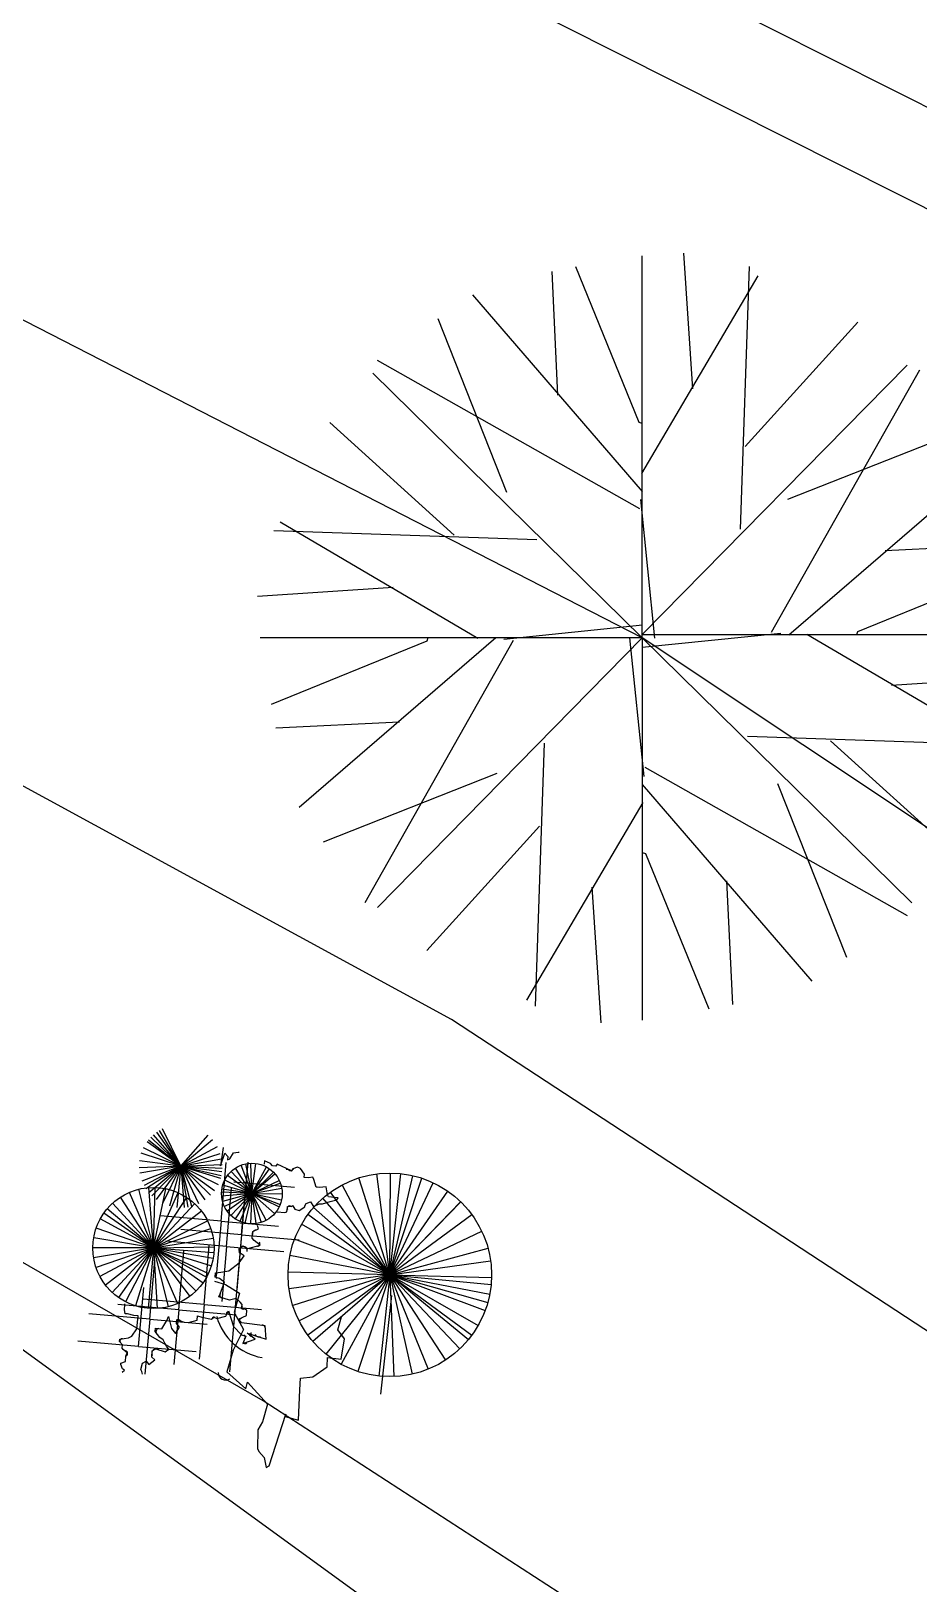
# Model space of a CAD drawing. Header units: millimetres. Extents: x 387 to 811, y 539 to 827.
# Drawn here: x 504.58 to 508.49, y 720.61 to 727.45 of the extents above; entities that cross this region are included whole.
import ezdxf

# ---------------------------------------------------------------- set-up
doc = ezdxf.new("R2010")
doc.units = ezdxf.units.MM
for name, color, linetype in [('12', 115, 'Continuous'), ('cuvas de nível', 51, 'Continuous'), ('MOBILIARIO', 3, 'Continuous'), ('vegetação', 112, 'Continuous')]:
    doc.layers.add(name, color=color, linetype=linetype)

# ---------------------------------------------------------------- blocks, each defined once
blk = doc.blocks.new('T2', base_point=(179.76, 122.92))
for p, q in [((179.76, 122.92), (179.76, 182.32)), ((187.6, 161.67), (186.23, 182.74)), ((166.66, 160.66), (165.76, 179.9)), ((179.27, 156.4), (169.42, 180.59)), ((179.68, 148.48), (197.76, 179.21)), ((179.77, 145.68), (153.43, 176.25)), ((158.72, 145.53), (148.04, 172.54)), ((179.38, 143.01), (138.6, 166.06)), ((137.87, 164.08), (179.76, 122.92)), ((150.5, 138.92), (131.2, 156.4)), ((179.76, 156.27), (179.27, 156.4)), ((181.73, 122.9), (179.52, 144.47)), ((163.39, 138.18), (122.51, 139.57))]:
    blk.add_line(p, q)
blk = doc.blocks.new('AHUA1PL2')
for p, q in [((0, 0), (0, 1.6829)), ((0.2221, 1.0978), (0.1833, 1.6947)), ((-0.3713, 1.0693), (-0.3968, 1.6144)), ((-0.0139, 0.9484), (-0.2932, 1.634)), ((-0.0024, 0.7242), (0.5099, 1.5949)), ((0.0003, 0.6449), (-0.7461, 1.511)), ((-0.5963, 0.6406), (-0.8989, 1.4057)), ((-1.187, 1.1662), (0, 0)), ((-0.0108, 0.5691), (-1.1663, 1.2222)), ((-0.8293, 0.4533), (-1.376, 0.9485)), ((-0.0001, 0.9449), (-0.0139, 0.9484)), ((0.0558, -0.0005), (-0.007, 0.6104)), ((-0.464, 0.4323), (-1.6222, 0.4717))]:
    blk.add_line(p, q)
at = {"xscale": 0.02833333322, "yscale": 0.02833333322, "zscale": 0.02833333322}
for p, rotation in [((0, 0.0148), 269.9999999999999), ((0, 0), 89.99999999999999), ((0, 0), 180)]:
    blk.add_blockref('T2', p, dxfattribs=dict(at, rotation=rotation))

msp = doc.modelspace()

# ---------------------------------------------------------------- linework, layer by layer
at = {"layer": '12'}
msp.add_line((507.7407, 719.3134, 99), (503.0207, 722.7434, 98.98), dxfattribs=at)
at = {"layer": 'cuvas de nível'}
for points in [[(526.5676, 693.2146, 97), (528.5307, 695.0534, 97), (528.1207, 697.0034, 97), (527.3707, 699.6734, 97), (521.6007, 707.3934, 97), (516.5107, 712.2634, 97), (514.3807, 714.2534, 97), (512.1207, 716.4034, 97), (510.3807, 718.3134, 97), (505.6007, 721.4134, 97), (500.6307, 724.2734, 97), (496.1807, 727.8634, 97), (491.7907, 731.5534, 97), (487.5307, 735.4134, 97), (487.4367, 735.5318, 97)], [(532.5529, 693.2146, 99), (531.3407, 697.8134, 99), (531.6207, 700.0134, 99), (531.0307, 705.4134, 99), (529.5607, 707.0534, 99), (526.1607, 709.8734, 99), (521.0007, 713.7234, 99), (516.5207, 716.8934, 99), (515.1507, 717.9934, 99), (513.7907, 719.4734, 99), (512.2107, 721.4834, 99), (507.2707, 724.7734, 99), (501.9507, 727.5034, 99), (496.9707, 730.7334, 99), (496.6417, 730.9755, 99)], [(531.3149, 693.2146, 98), (530.3207, 699.3534, 98), (531.0107, 701.3634, 98), (530.5507, 702.7034, 98), (528.3207, 705.7934, 98), (526.6607, 705.9134, 98), (523.0007, 709.2934, 98), (518.9407, 712.7834, 98), (515.8107, 715.4134, 98), (514.5807, 716.3934, 98), (512.9407, 717.9534, 98), (511.3007, 719.9034, 98), (506.4307, 723.0934, 98), (501.2907, 725.8934, 98), (496.5807, 729.3034, 98), (496.5508, 729.3269, 98)]]:
    msp.add_polyline3d(points, dxfattribs=at)
at = {"layer": 'MOBILIARIO'}
for p, q in [((532.3616, 715.1155, 122.59), (496.7553, 733.0342, 122.59)), ((532.5005, 714.5978, 122.59), (496.7313, 732.5985, 122.59))]:
    msp.add_line(p, q, dxfattribs=at)
at = {"layer": 'vegetação'}
for p, q in [((505.2377, 722.4474, 54), (505.1182, 722.5859, 54)), ((505.2377, 722.4474, 54), (505.1321, 722.5967, 54)), ((505.2377, 722.4474, 54), (505.1449, 722.605, 54)), ((505.2377, 722.4474, 54), (505.1582, 722.6121, 54)), ((505.2377, 722.4474, 54), (505.3589, 722.5844, 54)), ((505.2377, 722.4474, 54), (505.0738, 722.5285, 54)), ((505.2377, 722.4474, 54), (505.0894, 722.5544, 54)), ((505.2377, 722.4474, 54), (505.0954, 722.5623, 54)), ((505.2377, 722.4474, 54), (505.1063, 722.5746, 54)), ((505.2377, 722.4474, 54), (505.3778, 722.565, 54)), ((505.2377, 722.4474, 54), (505.3993, 722.5331, 54)), ((505.2377, 722.4474, 54), (505.3993, 722.5331, 54)), ((505.2377, 722.4474, 54), (505.055, 722.4403, 54)), ((505.2377, 722.4474, 54), (505.0564, 722.4709, 54)), ((505.2377, 722.4474, 54), (505.0576, 722.4158, 54)), ((505.2377, 722.4474, 54), (505.0641, 722.505, 54)), ((505.2377, 722.4474, 54), (505.0671, 722.3817, 54)), ((505.2377, 722.4474, 54), (505.0762, 722.3617, 54)), ((505.2377, 722.4474, 54), (505.0845, 722.3476, 54)), ((505.2377, 722.4474, 54), (505.0976, 722.3298, 54)), ((505.2377, 722.4474, 54), (505.1106, 722.316, 54)), ((505.2377, 722.4474, 54), (505.1293, 722.3001, 54)), ((505.2377, 722.4474, 54), (505.1574, 722.2831, 54)), ((505.2377, 722.4474, 54), (505.188, 722.2714, 54)), ((505.2377, 722.4474, 54), (505.2203, 722.2653, 54)), ((505.2377, 722.4474, 54), (505.412, 722.5029, 54)), ((505.2377, 722.4474, 54), (505.4179, 722.479, 54)), ((505.2377, 722.4474, 54), (505.4205, 722.4541, 54)), ((505.2377, 722.4474, 54), (505.3444, 722.2988, 54)), ((505.2377, 722.4474, 54), (505.3161, 722.2821, 54)), ((505.2377, 722.4474, 54), (505.402, 722.3671, 54)), ((505.2377, 722.4474, 54), (505.3861, 722.3404, 54)), ((505.2377, 722.4474, 54), (505.3692, 722.3202, 54)), ((505.2377, 722.4474, 54), (505.3692, 722.3202, 54)), ((505.2377, 722.4474, 54), (505.4204, 722.4381, 54)), ((505.2377, 722.4474, 54), (505.4158, 722.4056, 54)), ((505.2377, 722.4474, 54), (505.4191, 722.424, 54)), ((505.2377, 722.4474, 54), (505.4128, 722.3944, 54)), ((505.2377, 722.4474, 54), (505.253, 722.2652, 54)), ((505.2377, 722.4474, 54), (505.2693, 722.2673, 54)), ((505.2377, 722.4474, 54), (505.2853, 722.2708, 54)), ((505.4157, 722.2049, 54), (505.4384, 722.464, 54)), ((505.5336, 722.4644, 54), (505.4529, 721.5421, 54)), ((505.5513, 722.3265, 54), (505.4784, 722.4384, 54)), ((505.5513, 722.3265, 54), (505.5033, 722.4511, 54)), ((505.5513, 722.3265, 54), (505.5245, 722.4573, 54)), ((505.5513, 722.3265, 54), (505.5464, 722.4599, 54)), ((505.5513, 722.3265, 54), (505.5684, 722.4589, 54)), ((505.5513, 722.3265, 54), (505.6152, 722.4437, 54)), ((505.5513, 722.3265, 54), (505.4314, 722.3852, 54)), ((505.5513, 722.3265, 54), (505.4438, 722.4056, 54)), ((505.5513, 722.3265, 54), (505.4596, 722.4236, 54)), ((505.7391, 722.3535, 54), (505.4717, 722.3769, 54)), ((505.5059, 722.1444, 54), (505.5286, 722.4036, 54)), ((505.5513, 722.3265, 54), (505.6293, 722.4348, 54)), ((505.5513, 722.3265, 54), (505.6461, 722.4205, 54)), ((505.5513, 722.3265, 54), (505.6523, 722.4138, 54)), ((505.5513, 722.3265, 54), (505.6715, 722.3846, 54)), ((505.5513, 722.3265, 54), (505.6765, 722.3727, 54)), ((506.1588, 721.9685, 54), (506.0225, 722.3955, 54)), ((506.1588, 721.9685, 54), (506.1009, 722.4129, 54)), ((506.1588, 721.9685, 54), (506.1611, 722.4167, 54)), ((506.1588, 721.9685, 54), (506.2075, 722.414, 54)), ((506.1588, 721.9685, 54), (506.2608, 722.4049, 54)), ((506.1588, 721.9685, 54), (506.2995, 722.394, 54)), ((506.1588, 721.9685, 54), (506.3495, 722.3741, 54)), ((505.1176, 722.0868, 54), (504.9726, 722.311, 54)), ((505.1176, 722.0868, 54), (505.0115, 722.3318, 54)), ((505.1176, 722.0868, 54), (505.0532, 722.3459, 54)), ((505.1176, 722.0868, 54), (505.0968, 722.3529, 54)), ((505.1176, 722.0868, 54), (505.1252, 722.3536, 54)), ((505.1176, 722.0868, 54), (505.1727, 722.348, 54)), ((505.1176, 722.0868, 54), (505.2259, 722.3308, 54)), ((505.1176, 722.0868, 54), (505.2646, 722.3096, 54)), ((505.5513, 722.3265, 54), (505.418, 722.3327, 54)), ((505.5513, 722.3265, 54), (505.4183, 722.3154, 54)), ((505.5513, 722.3265, 54), (505.4191, 722.3453, 54)), ((505.5513, 722.3265, 54), (505.4224, 722.2918, 54)), ((505.5513, 722.3265, 54), (505.4228, 722.3628, 54)), ((505.5513, 722.3265, 54), (505.4307, 722.2694, 54)), ((505.4393, 722.0929, 54), (505.462, 722.352, 54)), ((505.5513, 722.3265, 54), (505.4428, 722.2487, 54)), ((505.5513, 722.3265, 54), (505.4585, 722.2306, 54)), ((505.5513, 722.3265, 54), (505.4585, 722.2306, 54)), ((505.5513, 722.3265, 54), (505.4771, 722.2156, 54)), ((505.5513, 722.3265, 54), (505.4981, 722.2041, 54)), ((505.5513, 722.3265, 54), (505.5208, 722.1966, 54)), ((505.5513, 722.3265, 54), (505.5445, 722.1932, 54)), ((505.5513, 722.3265, 54), (505.6827, 722.3496, 54)), ((505.5513, 722.3265, 54), (505.6827, 722.3496, 54)), ((505.5513, 722.3265, 54), (505.6818, 722.2986, 54)), ((505.5513, 722.3265, 54), (505.6847, 722.3257, 54)), ((505.5513, 722.3265, 54), (505.6712, 722.2679, 54)), ((505.5513, 722.3265, 54), (505.676, 722.2789, 54)), ((505.5513, 722.3265, 54), (505.5684, 722.1942, 54)), ((505.5513, 722.3265, 54), (505.6513, 722.2381, 54)), ((505.5513, 722.3265, 54), (505.6138, 722.2086, 54)), ((505.5513, 722.3265, 54), (505.5918, 722.1994, 54)), ((505.5513, 722.3265, 54), (505.6138, 722.2086, 54)), ((506.1588, 721.9685, 54), (505.864, 722.3061, 54)), ((506.1588, 721.9685, 54), (505.8972, 722.3325, 54)), ((506.1588, 721.9685, 54), (505.9485, 722.3643, 54)), ((506.1588, 721.9685, 54), (506.4137, 722.3371, 54)), ((505.1176, 722.0868, 54), (504.8991, 722.2402, 54)), ((505.1176, 722.0868, 54), (504.9137, 722.2591, 54)), ((505.1176, 722.0868, 54), (504.9377, 722.284, 54)), ((505.1176, 722.0868, 54), (505.2993, 722.2824, 54)), ((505.1176, 722.0868, 54), (505.329, 722.2498, 54)), ((506.1588, 721.9685, 54), (505.7975, 722.2338, 54)), ((506.1588, 721.9685, 54), (505.8228, 722.2652, 54)), ((506.1588, 721.9685, 54), (506.4702, 722.2908, 54)), ((506.1588, 721.9685, 54), (506.4709, 722.2901, 54)), ((506.1588, 721.9685, 54), (506.5196, 722.2344, 54)), ((505.1176, 722.0868, 54), (504.8655, 722.1747, 54)), ((505.1176, 722.0868, 54), (504.8834, 722.2149, 54)), ((505.1176, 722.0868, 54), (505.3561, 722.2066, 54)), ((505.1176, 722.0868, 54), (505.3704, 722.1723, 54)), ((505.4157, 722.2049, 54), (505.1483, 722.2283, 54)), ((505.5059, 722.1444, 54), (505.2385, 722.1678, 54)), ((505.4157, 722.2049, 54), (505.3946, 721.9632, 54)), ((505.4157, 722.2049, 54), (505.6686, 722.1828, 54)), ((506.1588, 721.9685, 54), (505.7703, 722.1921, 54)), ((505.1176, 722.0868, 54), (504.8545, 722.132, 54)), ((505.1176, 722.0868, 54), (505.3811, 722.1295, 54)), ((505.4393, 722.0929, 54), (505.172, 722.1163, 54)), ((505.3407, 721.8386, 54), (505.3634, 722.0977, 54)), ((505.5059, 722.1444, 54), (505.4848, 721.9027, 54)), ((505.5059, 722.1444, 54), (505.7588, 722.1223, 54)), ((506.1588, 721.9685, 54), (505.7388, 722.1251, 54)), ((506.1588, 721.9685, 54), (506.5636, 722.1608, 54)), ((505.1176, 722.0868, 54), (504.8506, 722.088, 54)), ((505.1176, 722.0868, 54), (504.8541, 722.0441, 54)), ((505.1176, 722.0868, 54), (504.8647, 722.0013, 54)), ((505.1176, 722.0868, 54), (504.8822, 721.9609, 54)), ((505.1176, 722.0868, 54), (504.9062, 721.9238, 54)), ((505.1176, 722.0868, 54), (504.9359, 721.8913, 54)), ((505.1176, 722.0868, 54), (504.9642, 721.8683, 54)), ((505.1176, 722.0868, 54), (504.995, 721.8497, 54)), ((505.1176, 722.0868, 54), (505.0393, 721.8316, 54)), ((505.1176, 722.0868, 54), (505.0393, 721.8316, 54)), ((505.1176, 722.0868, 54), (505.0943, 721.8209, 54)), ((505.1011, 721.7735, 54), (505.1237, 722.0327, 54)), ((505.1176, 722.0868, 54), (505.3845, 722.0912, 54)), ((505.1176, 722.0868, 54), (505.3728, 722.0085, 54)), ((505.1176, 722.0868, 54), (505.3807, 722.0417, 54)), ((505.1176, 722.0868, 54), (505.3838, 722.0673, 54)), ((505.1176, 722.0868, 54), (505.1819, 721.8278, 54)), ((505.1176, 722.0868, 54), (505.2237, 721.8419, 54)), ((505.1176, 722.0868, 54), (505.3052, 721.8969, 54)), ((505.1176, 722.0868, 54), (505.278, 721.8735, 54)), ((505.1176, 722.0868, 54), (505.3518, 721.9587, 54)), ((505.1176, 722.0868, 54), (505.3361, 721.9335, 54)), ((505.1176, 722.0868, 54), (505.3361, 721.9335, 54)), ((505.1176, 722.0868, 54), (505.3599, 721.975, 54)), ((505.1176, 722.0868, 54), (505.1339, 721.8204, 54)), ((505.2288, 721.8149, 54), (505.2515, 722.0741, 54)), ((505.4393, 722.0929, 54), (505.4182, 721.8512, 54)), ((505.4393, 722.0929, 54), (505.6922, 722.0707, 54)), ((506.1588, 721.9685, 54), (505.7188, 722.0539, 54)), ((506.1588, 721.9685, 54), (506.5914, 722.0854, 54)), ((506.1588, 721.9685, 54), (506.6026, 722.0306, 54)), ((506.1588, 721.9685, 54), (505.7107, 721.9803, 54)), ((506.1588, 721.9685, 54), (505.7149, 721.9064, 54)), ((506.1588, 721.9685, 54), (505.7312, 721.8342, 54)), ((506.1588, 721.9685, 54), (505.7591, 721.7656, 54)), ((506.1588, 721.9685, 54), (505.7979, 721.7026, 54)), ((506.1588, 721.9685, 54), (505.8197, 721.6754, 54)), ((506.1588, 721.9685, 54), (505.8775, 721.6195, 54)), ((506.1588, 721.9685, 54), (505.9443, 721.5749, 54)), ((506.1588, 721.9685, 54), (506.018, 721.543, 54)), ((506.1588, 721.9685, 54), (506.018, 721.543, 54)), ((506.1588, 721.9685, 54), (506.11, 721.5229, 54)), ((506.1588, 721.9685, 54), (506.3279, 721.5534, 54)), ((506.1588, 721.9685, 54), (506.5051, 721.684, 54)), ((506.1588, 721.9685, 54), (506.52, 721.7031, 54)), ((506.1588, 721.9685, 54), (506.4668, 721.6429, 54)), ((506.1588, 721.9685, 54), (506.52, 721.7031, 54)), ((506.1588, 721.9685, 54), (506.4037, 721.5931, 54)), ((506.1588, 721.9685, 54), (506.5472, 721.7449, 54)), ((506.1588, 721.9685, 54), (506.5787, 721.8119, 54)), ((506.1588, 721.9685, 54), (506.2573, 721.5313, 54)), ((506.1588, 721.9685, 54), (506.5988, 721.8831, 54)), ((506.1588, 721.9685, 54), (506.5902, 721.847, 54)), ((506.1588, 721.9685, 54), (506.6068, 721.9567, 54)), ((506.1588, 721.9685, 54), (506.6049, 721.926, 54)), ((506.1588, 721.9685, 54), (506.1765, 721.5206, 54)), ((505.0524, 721.6535, 54), (505.075, 721.9126, 54)), ((505.2288, 721.8149, 54), (504.9614, 721.8383, 54)), ((505.3407, 721.8386, 54), (505.0733, 721.862, 54)), ((505.3407, 721.8386, 54), (505.3196, 721.5969, 54)), ((505.3407, 721.8386, 54), (505.5936, 721.8164, 54)), ((506.1196, 721.4431, 54), (506.1671, 721.8773, 54)), ((505.1011, 721.7735, 54), (504.8337, 721.7969, 54)), ((505.1011, 721.7735, 54), (505.0799, 721.5318, 54)), ((505.1011, 721.7735, 54), (505.3539, 721.7514, 54)), ((505.2288, 721.8149, 54), (505.2077, 721.5732, 54)), ((505.2288, 721.8149, 54), (505.4817, 721.7928, 54)), ((505.0524, 721.6535, 54), (504.785, 721.6769, 54)), ((505.0524, 721.6535, 54), (505.3052, 721.6313, 54))]:
    msp.add_line(p, q, dxfattribs=at)
at = {"layer": 'vegetação', "elevation": 54}
for points in [[(505.425, 722.5291), (505.4132, 722.4489), (505.4324, 722.5046), (505.4454, 722.4891), (505.4441, 722.4749), (505.454, 722.4788), (505.4707, 722.506), (505.4707, 722.506), (505.4901, 722.5091), (505.4948, 722.5087)], [(505.6628, 722.2454), (505.6959, 722.2425), (505.7058, 722.2464), (505.7075, 722.2654), (505.7079, 722.2701), (505.732, 722.2728), (505.7402, 722.2577), (505.7588, 722.2513), (505.7841, 722.2682), (505.7846, 722.273), (505.7901, 722.2821), (505.8099, 722.2899), (505.8099, 722.2899), (505.8225, 722.2697), (505.8474, 722.2818), (505.8616, 722.2806), (505.896, 722.2919), (505.9253, 722.2989), (505.9309, 722.308), (505.9024, 722.3105), (505.8882, 722.3117), (505.8843, 722.3216), (505.8777, 722.3557), (505.8489, 722.3534), (505.8394, 722.3542), (505.8347, 722.3547), (505.8234, 722.3891), (505.8195, 722.399), (505.8001, 722.3959), (505.8001, 722.3959), (505.7811, 722.3976), (505.7824, 722.4118), (505.7655, 722.4372), (505.7517, 722.4432), (505.7319, 722.4354), (505.7263, 722.4263), (505.6621, 722.4558), (505.6565, 722.4467), (505.6423, 722.448), (505.6337, 722.4583), (505.6061, 722.4703), (505.6048, 722.456)], [(505.7031, 722.4379), (505.7027, 722.4339), (505.7052, 722.4345), (505.7085, 722.4342), (505.7101, 722.434), (505.7107, 722.4323), (505.7123, 722.4314), (505.7138, 722.4305), (505.7177, 722.4285), (505.7185, 722.4284), (505.7249, 722.4262), (505.7284, 722.43), (505.7285, 722.4308), (505.7338, 722.436)], [(505.0697, 721.5317), (505.0665, 721.5423), (505.0626, 721.5522), (505.0698, 721.5802), (505.0849, 721.5885), (505.0978, 721.573), (505.1236, 721.5946), (505.1102, 721.6054), (505.1127, 721.6338), (505.1278, 721.6421), (505.1696, 721.6289), (505.185, 721.6419), (505.1764, 721.6522), (505.1682, 721.6672), (505.1599, 721.6823), (505.1465, 721.693), (505.1249, 721.7188), (505.1262, 721.733), (505.1546, 721.7306), (505.1769, 721.7669), (505.1833, 721.7854), (505.1977, 721.7316), (505.215, 721.7109), (505.2317, 721.7382), (505.2187, 721.7536), (505.2203, 721.7726), (505.2527, 721.7602), (505.2716, 721.7586), (505.3108, 721.7695), (505.3124, 721.7885), (505.331, 721.7821), (505.3732, 721.7736), (505.3835, 721.7822), (505.3973, 721.7763), (505.4365, 721.7872), (505.448, 721.8101), (505.4706, 721.7412), (505.5056, 721.7046), (505.5242, 721.6982), (505.5118, 721.6658), (505.566, 721.685), (505.5302, 721.712), (505.6138, 721.6856), (505.6093, 721.7434), (505.5055, 721.7572), (505.4925, 721.7727), (505.5273, 721.7888), (505.5294, 721.8125), (505.5203, 721.8181), (505.5061, 721.8193), (505.5078, 721.8383), (505.4991, 721.8486), (505.4814, 721.8645), (505.4522, 721.8575), (505.4056, 721.8711), (505.4116, 721.8849), (505.4304, 721.9359), (505.4213, 721.9415), (505.4079, 721.9522), (505.3894, 721.9586), (505.3911, 721.9776), (505.4152, 721.9802), (505.4492, 721.9868), (505.4951, 722.0211), (505.517, 722.0526), (505.4989, 722.0637), (505.4958, 722.0831), (505.5113, 722.0961), (505.5341, 722.0846), (505.5879, 722.099), (505.5611, 722.1204), (505.5525, 722.1308), (505.5541, 722.1497), (505.5541, 722.1497), (505.555, 722.1592), (505.5799, 722.1714), (505.5764, 722.186)], [(505.387, 721.94), (505.4351, 721.9265), (505.4971, 721.8885), (505.4837, 721.8404), (505.4729, 721.802), (505.5146, 721.7281), (505.4685, 721.6374), (505.4416, 721.5413), (505.5244, 721.4663), (505.5325, 721.4952), (505.6196, 721.3983), (505.5981, 721.3214), (505.5777, 721.2856), (505.5755, 721.2034), (505.5824, 721.191), (505.6059, 721.1638), (505.6144, 721.1199), (505.6268, 721.1269), (505.7008, 721.3549), (505.6981, 721.3453), (505.7559, 721.3291), (505.7619, 721.4622), (505.7657, 721.5129), (505.8192, 721.5187), (505.8834, 721.5629), (505.8846, 721.6041), (505.945, 721.5976), (505.9595, 721.6868), (505.9291, 721.7263), (505.9452, 721.784)], [(504.9796, 721.5396), (504.9907, 721.5489), (504.9816, 721.5545), (504.9738, 721.5743), (504.9742, 721.579), (504.994, 721.5869), (504.9961, 721.6106), (505.0021, 721.6244), (504.9844, 721.6403), (504.98, 721.6454), (504.9813, 721.6597), (504.9683, 721.6752), (504.9691, 721.6846), (505.0079, 721.6908), (505.0229, 721.6991), (505.0448, 721.7306), (505.0498, 721.7875), (505.0308, 721.7892), (505.0028, 721.7964), (504.9933, 721.7973), (504.9902, 721.8166), (504.9907, 721.8214), (504.9915, 721.8309), (504.9923, 721.8404)]]:
    msp.add_lwpolyline(points, dxfattribs=at)
at = {"layer": 'vegetação'}
for centre, radius in [((505.5513, 722.3265, 54), 0.1335), ((506.1588, 721.9685, 54), 0.4482), ((505.1176, 722.0868, 54), 0.2669)]:
    msp.add_circle(centre, radius, dxfattribs=at)
for centre, radius, start, end in [((505.7169, 722.2615, 54), 0.0104, 64.38637, 207.49387), ((505.7244, 722.2773, 54), 0.00712, 244.38637, 347.60242), ((505.5696, 722.1499, 54), 0.0161, 91.68165, 193.43918), ((505.5775, 722.1045, 54), 0.00951, 257.38633, 50.15935), ((505.5141, 722.0746, 54), 0.0197, 114.00968, 214.10834), ((505.5132, 722.0765, 54), 0.0177, 342.86592, 114.00968), ((505.402, 721.9651, 54), 0.0118, 150.50273, 249.84559), ((505.4214, 721.8774, 54), 0.0109, 132.83145, 267.80722), ((505.5132, 721.8248, 54), 0.00683, 140.87715, 310.47557), ((505.2287, 721.7592, 54), 0.0112, 38.54659, 218.05143), ((505.3845, 721.7744, 54), 0.00811, 52.22828, 167.37496), ((505.6371, 721.8506, 54), 0.2496, 195.10385, 260.4803), ((505.4457, 721.7968, 54), 0.00697, 13.23458, 188.69272), ((505.5056, 721.7687, 54), 0.00867, 91.40863, 258.59137), ((504.9792, 721.6779, 54), 0.00929, 54.75331, 217.99469), ((505.1426, 721.7183, 54), 0.0141, 95.30904, 233.73312), ((505.5128, 721.6931, 54), 0.00988, 304.13002, 70.89862), ((505.5481, 721.7047, 54), 0.00698, 62.24827, 263.59079), ((505.5812, 721.7105, 54), 0.0154, 194.56233, 298.52587), ((505.5973, 721.7328, 54), 0.0137, 347.14283, 109.05093), ((504.9921, 721.6225, 54), 0.0119, 290.51533, 102.1789), ((505.1293, 721.6223, 54), 0.0195, 54.08743, 205.9821), ((505.522, 721.6734, 54), 0.0076, 185.17697, 329.61605), ((505.4358, 721.5375, 54), 0.0328, 179.54814, 303.64513)]:
    msp.add_arc(centre, radius, start, end, dxfattribs=at)

# ---------------------------------------------------------------- block references
msp.add_blockref('AHUA1PL2', (507.2707, 724.7734, 99), dxfattribs=at)

doc.saveas('drawing.dxf')
